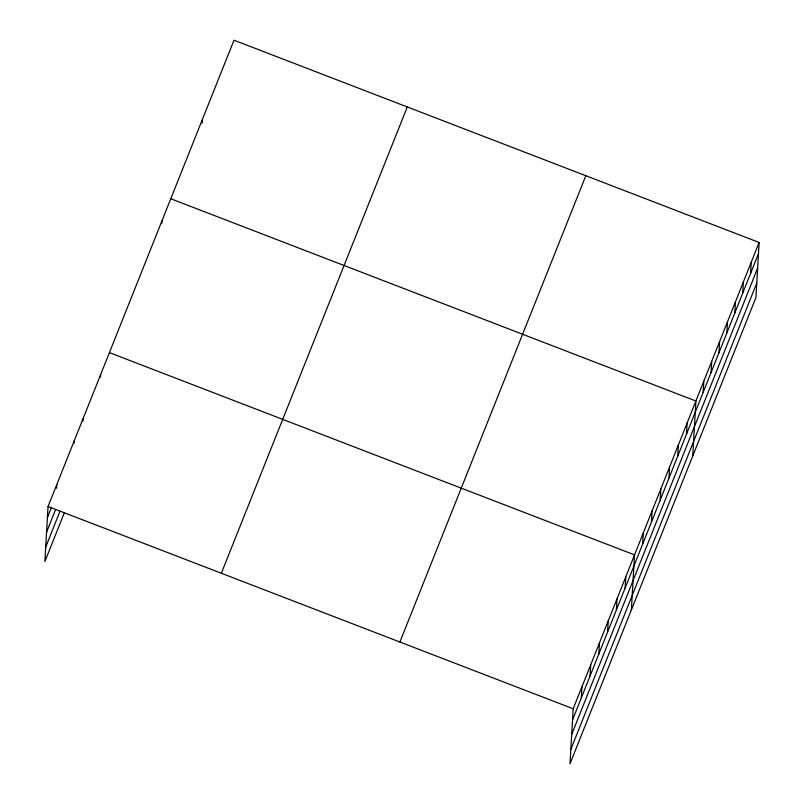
<?xml version="1.0" encoding="UTF-8"?>
<svg xmlns="http://www.w3.org/2000/svg" width="804" height="804" viewBox="0 0 804 804"><rect width="100%" height="100%" fill="white"/><g stroke="black" fill="none" stroke-linecap="round" stroke-linejoin="round"><path stroke-width="1.21" d="M759.117 242.466L573.182 708.766L570.006 763.8L755.951 297.5L759.117 242.466L233.994 40.2L48.049 506.5L44.883 561.534L64.26 512.942M56.602 488.239L56.823 484.521M74.209 443.034L74.35 440.552M82.973 421.055L83.113 418.572M100.5 377.086L100.651 374.604M161.865 223.21L162.006 220.728M202.166 123.193L202.387 119.474M581.302 697.952L581.945 686.787M590.066 675.973L590.709 664.807M598.829 653.984L599.482 642.818M607.603 632.004L608.246 620.839M616.366 610.025L617.01 598.859M625.13 588.036L625.773 576.87M631.371 609.924L634.537 554.891L109.414 352.624M642.667 544.077L643.311 532.911M651.431 522.087L652.074 510.922M660.195 500.108L660.838 488.943M668.958 478.129L669.601 466.963M677.722 456.139L678.365 444.974M686.495 434.16L687.139 422.994M692.726 456.039L695.902 401.015L170.77 198.739M703.158 392.362L703.801 381.196M711.058 372.543L711.711 361.378M718.967 352.725L719.61 341.559M726.866 332.906L727.509 321.741M734.766 313.088L735.409 301.922M742.675 293.269L743.318 282.103M750.574 273.45L751.217 262.285M47.406 517.665L51.556 507.254M46.572 532.147L55.335 510.158M45.717 547.062L60.019 511.193M221.341 573.252L407.286 106.952M399.889 642.024L585.825 175.724M572.538 719.932L758.473 253.632M571.704 734.414L757.639 268.114M570.84 749.328L756.785 283.018M48.049 506.5L573.182 708.766"/></g></svg>
